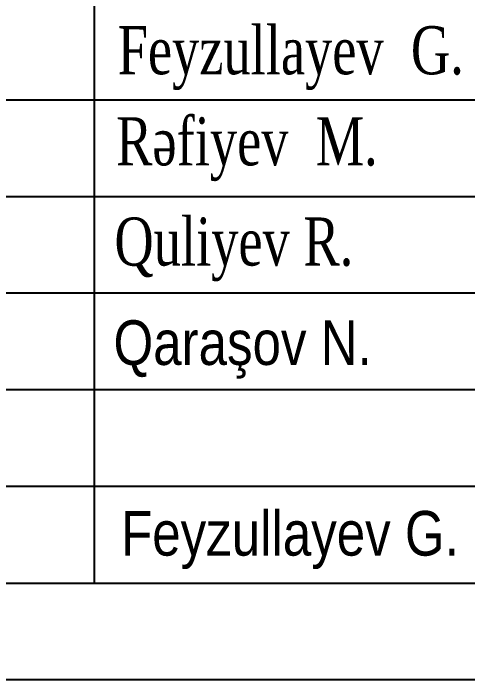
# Model space of a CAD drawing. Header units: millimetres. Extents: x 1177285 to 1225570, y -905119 to -683091.
# Drawn here: x 1207275 to 1209749, y -872576 to -868953 of the extents above; entities that cross this region are included whole.
import ezdxf

# ---------------------------------------------------------------- set-up
doc = ezdxf.new("R2010")
doc.units = ezdxf.units.MM
doc.layers.add('TEXT_Ном._пера__1', color=7, linetype='Continuous', lineweight=13)
doc.styles.add('400', font='times.ttf', dxfattribs={"width": 0.75, "height": 300})
doc.styles.add('style6', font='ARIALN.TTF', dxfattribs={"height": 300})

# ---------------------------------------------------------------- blocks, each defined once
blk = doc.blocks.new('ntnntyht')
at = {"lineweight": 25, "ltscale": 15}
for p, q in [((1985802.3, -50107.4), (1985802.3, -44360.7)), ((1983723.2, -47491.3), (1990506.7, -47491.3)), ((1983723.2, -48013.7), (1990506.7, -48013.7)), ((1983723.2, -48536.2), (1990506.7, -48536.2)), ((1983723.2, -49058.6), (1990506.7, -49058.6)), ((1983723.2, -49581), (1990506.7, -49581)), ((1963653.9, -50106.1), (2003044.9, -50106.1))]:
    blk.add_line(p, q, dxfattribs=at)
at = {"lineweight": 25}
blk.add_line((2003567.4, -50628.5), (1961564.2, -50628.5), dxfattribs=at)
at = {"lineweight": 25, "ltscale": 15, "attachment_point": 1, "style": '400'}
for s, insert, char_height, width in [('{\\fTimes New Roman|b0|i0|c238|p18;Feyzullayev  G.}', (1985927.8, -47092.9), 260.274, 7854.201), ('{\\fTimes New Roman|b0|i0|c238|p18;Rəfiyev  M.}', (1985919.9, -47585.6), 260.274, 7854.201), ('{\\fTimes New Roman|b0|i0|c238|p18;Quliyev R.}', (1985910.4, -48127.7), 260.276, 7854.273)]:
    blk.add_mtext(s, dxfattribs=dict(at, insert=insert, char_height=char_height, width=width))
at = {"layer": 'TEXT_Ном._пера__1', "linetype": 'Continuous', "lineweight": 25, "insert": (1986604.8, -48842.2), "char_height": 241.477, "attachment_point": 5, "style": 'style6'}
blk.add_mtext('{\\fArial Narrow|b0|i0|c238|p34;Qaraşov N.}', dxfattribs=at)
at = {"layer": 'TEXT_Ном._пера__1', "linetype": 'Continuous', "insert": (1986861.1, -49873), "char_height": 241.477, "attachment_point": 5, "style": 'style6'}
blk.add_mtext('Feyzullayev G.', dxfattribs=at)

msp = doc.modelspace()

# ---------------------------------------------------------------- block references
at = {"color": 3, "xscale": 1.004925508461463, "yscale": 1.004925508461463, "zscale": 1.004925508461463}
msp.add_blockref('ntnntyht', (-787866.274, -821697.773), dxfattribs=at)

doc.saveas('drawing.dxf')
